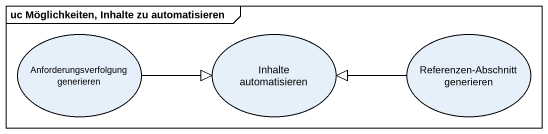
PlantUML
@startuml
mainframe uc Möglichkeiten, Inhalte zu automatisieren
usecase "Anforderungsverfolgung generieren" as Anforderungsverfolgung
usecase "Inhalte automatisieren" as Inhalte_automatisieren
usecase "Referenzen-Abschnitt generieren" as Referenzen_Abschnitt
Anforderungsverfolgung -right-|> Inhalte_automatisieren
Referenzen_Abschnitt -left-|> Inhalte_automatisieren
@enduml
